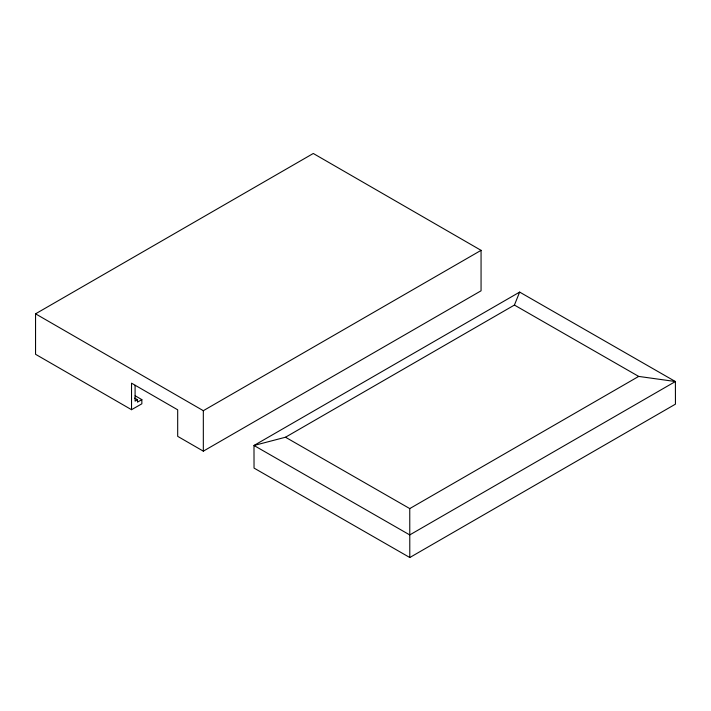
<?xml version="1.0" encoding="UTF-8"?>
<svg xmlns="http://www.w3.org/2000/svg" width="711" height="711" viewBox="0 0 711 711"><rect width="100%" height="100%" fill="white"/><g stroke="black" fill="none" stroke-linecap="round" stroke-linejoin="round"><path stroke-width="1.07" d="M519.652 292.097L514.417 305.063L285.493 437.229L253.987 445.477L409.74 534.921L675.397 381.531L638.691 376.412L409.758 508.587L409.794 557.522L675.45 404.15L675.397 381.54L519.652 292.097L253.987 445.486L254.04 468.087L409.794 557.522M131.526 409.696L35.55 354.291L35.55 313.827L313.284 153.478L481.063 250.343L481.063 290.808L203.328 451.156L177.688 436.35L177.688 409.812L131.526 383.158L131.526 409.696L141.853 403.812L141.853 399.626L135.152 395.76M141.853 399.626L137.499 402.142L137.499 399.733L135.099 401.12L135.099 385.309M35.55 313.827L203.328 410.691L481.063 250.343M514.417 305.063L638.691 376.412M285.493 437.229L409.758 508.587M134.61 398.071L137.499 399.733M203.328 410.691L203.328 451.156"/></g></svg>
